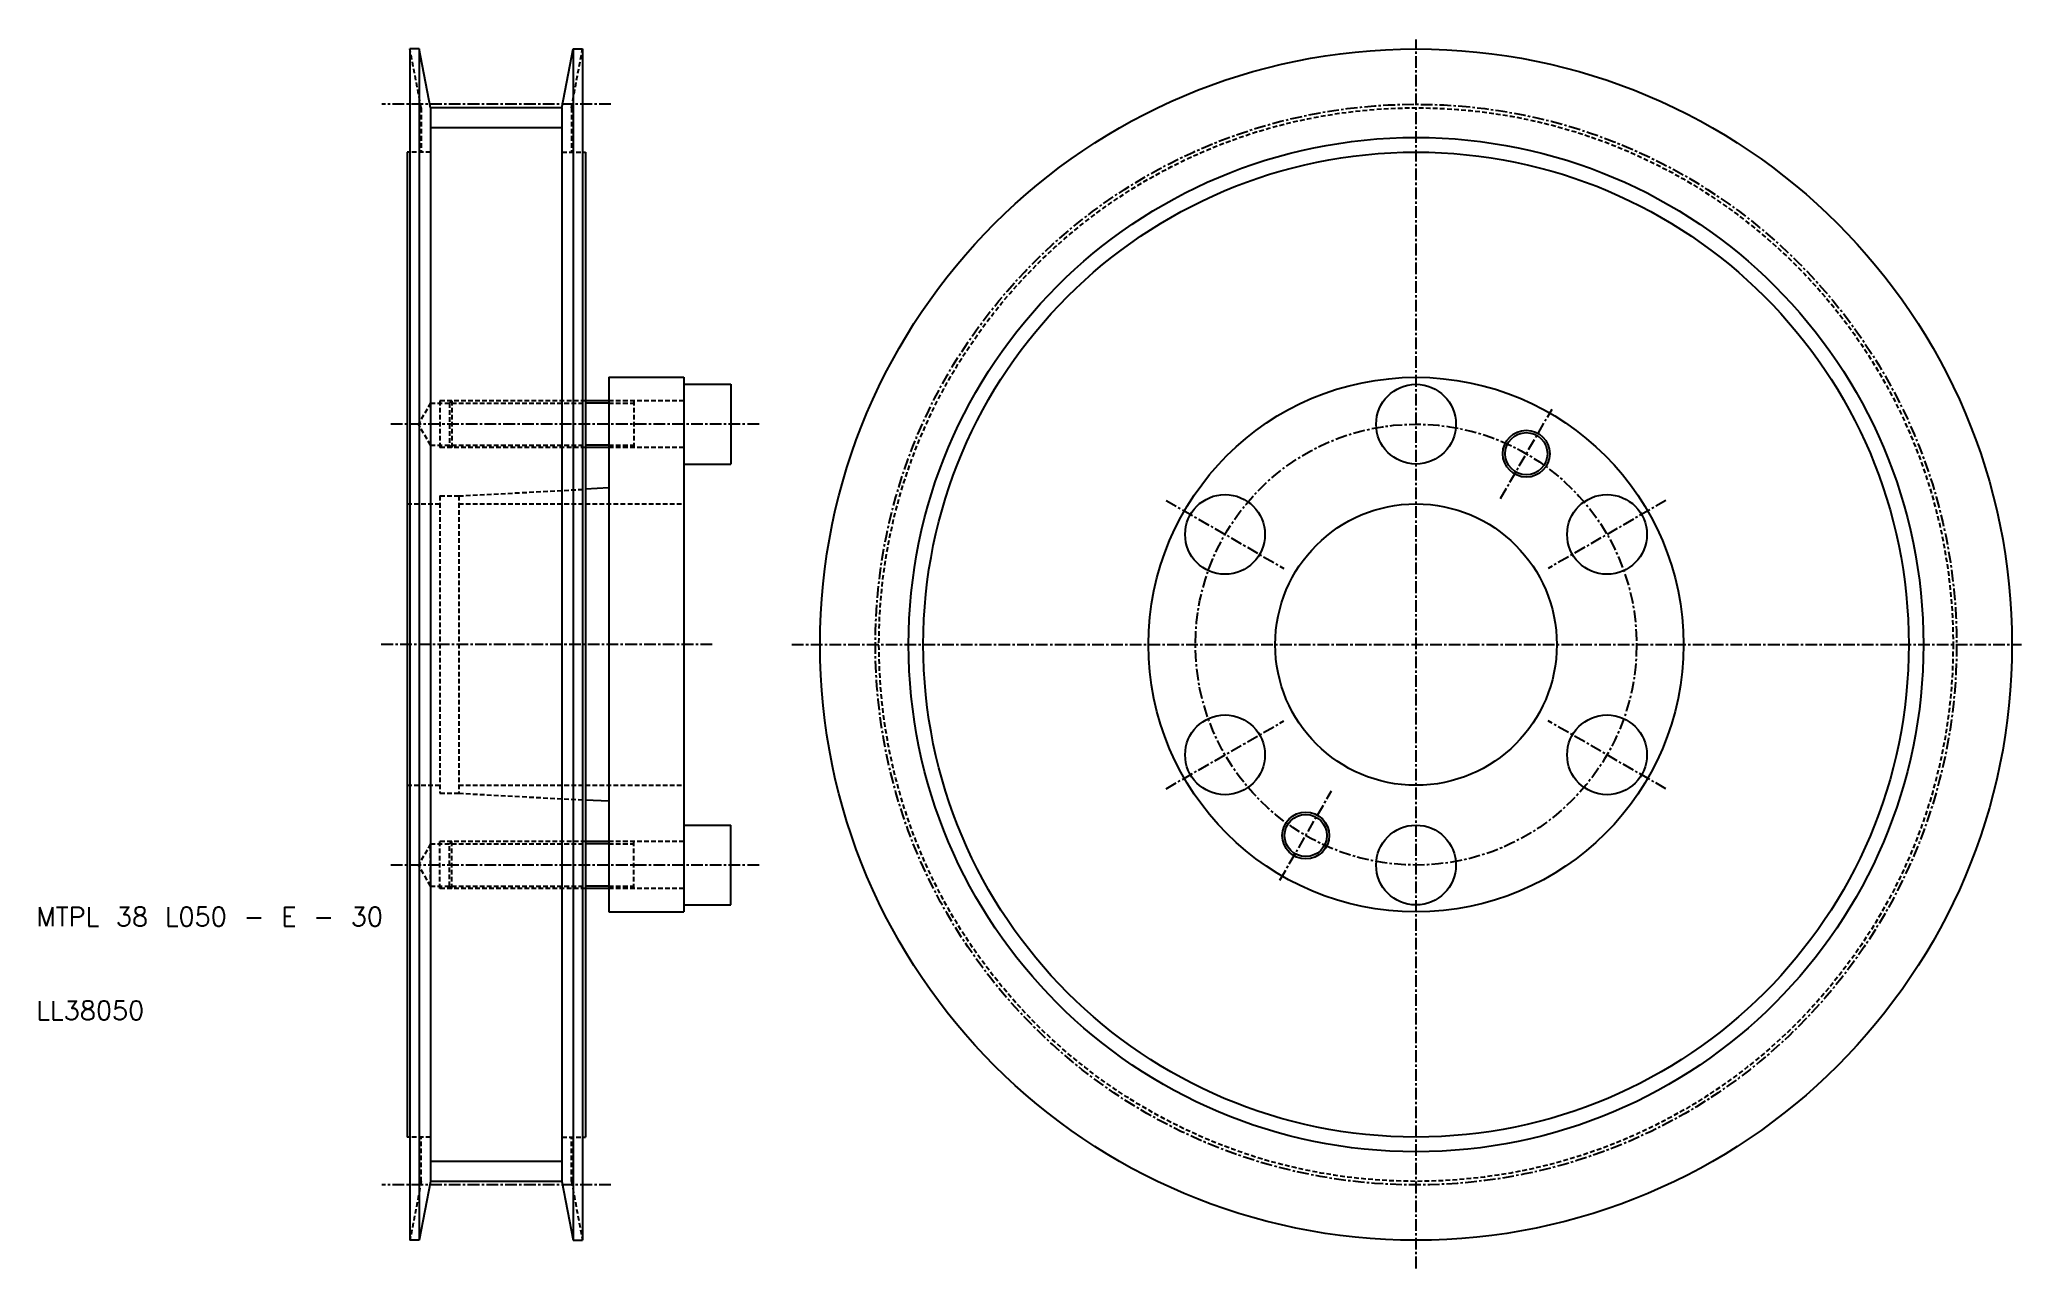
# Model space of a CAD drawing. Extents: x 10 to 221, y -16 to 114.
import ezdxf

# ---------------------------------------------------------------- set-up
doc = ezdxf.new("R2010")
doc.units = 0
doc.linetypes.add('CENTER', pattern=[2, 1.25, -0.25, 0.25, -0.25])
doc.linetypes.add('DASHED', pattern=[0.75, 0.5, -0.25])
doc.layers.get('0').update_dxf_attribs({"linetype": 'CONTINUOUS'})
doc.layers.add('CENTER', color=1, linetype='CENTER')
doc.styles.get("Standard").update_dxf_attribs({"font": 'txt.shx'})

msp = doc.modelspace()

# ---------------------------------------------------------------- linework, layer by layer
at = {"color": 7, "linetype": 'CONTINUOUS'}
for p, q in [((50.8, 113.5), (49.8, 113.5)), ((49.8, 113.5), (49.8, -13.5)), ((52, 107.225), (50.8, 113.5)), ((50.8, 113.5), (50.8, -13.5)), ((66, 107.225), (67.2, 113.5)), ((67.2, 113.5), (68.2, 113.5)), ((67.2, 113.5), (67.2, -13.5)), ((68.2, 113.5), (68.2, -13.5)), ((52, 107.225), (52, -7.225)), ((66, 107.225), (52, 107.225)), ((66, 107.225), (66, -7.225)), ((49.8, 102.5), (49.5, 102.5)), ((49.5, 102.5), (49.5, -2.5)), ((68.2, 102.5), (68.5, 102.5)), ((68.5, 102.5), (68.5, -2.5)), ((71, 78.5), (71, 21.5)), ((71, 78.5), (79, 78.5)), ((79, 78.5), (79, 21.5)), ((79, 77.75), (84, 77.75)), ((84, 77.75), (84, 69.25)), ((71, 76), (68.5, 76)), ((71, 71), (68.5, 71)), ((79, 69.25), (84, 69.25)), ((79, 69.25), (84, 69.25)), ((71, 66.7), (68.5, 66.567187)), ((71, 33.3), (68.5, 33.432812)), ((79, 30.75), (84, 30.75)), ((79, 30.75), (84, 30.75)), ((84, 22.25), (84, 30.75)), ((71, 29), (68.5, 29)), ((71, 24), (68.5, 24)), ((71, 21.5), (79, 21.5)), ((79, 22.25), (84, 22.25)), ((49.8, -2.5), (49.5, -2.5)), ((68.2, -2.5), (68.5, -2.5)), ((52, -7.225), (50.8, -13.5)), ((66, -7.225), (52, -7.225)), ((66, -7.225), (67.2, -13.5)), ((50.8, -13.5), (49.8, -13.5)), ((67.2, -13.5), (68.2, -13.5))]:
    msp.add_line(p, q, dxfattribs=at)
at = {"color": 3, "linetype": 'DASHED'}
for p, q in [((51, 107.225), (49.8, 113.5)), ((67, 107.225), (68.2, 113.5)), ((51, 107.225), (51, 102.5)), ((67, 107.225), (67, 102.5)), ((52, 102.5), (49.8, 102.5)), ((66, 102.5), (68.2, 102.5)), ((52, 75.75), (50.700962, 73.5)), ((52, 75.75), (68.5, 75.75)), ((52, 75.75), (52, 71.25)), ((68.5, 76), (53, 76)), ((53, 76), (53, 71)), ((54.25, 76), (54, 75.75)), ((54, 75.75), (54, 71.25)), ((54.25, 76), (54.25, 71)), ((79, 76), (71, 76)), ((71, 75.75), (73.666667, 75.75)), ((73.666667, 76), (73.666667, 71)), ((52, 71.25), (50.700962, 73.5)), ((52, 71.25), (68.5, 71.25)), ((68.5, 71), (53, 71)), ((54.25, 71), (54, 71.25)), ((71, 71.25), (73.666667, 71.25)), ((79, 71), (71, 71)), ((53, 65.85), (53, 34.15)), ((53, 65.85), (55, 65.85)), ((55, 65.85), (68.5, 66.567187)), ((55, 65.85), (55, 34.15)), ((49.5, 65), (53, 65)), ((55, 65), (79, 65)), ((49.5, 35), (53, 35)), ((53, 34.15), (55, 34.15)), ((55, 35), (79, 35)), ((55, 34.15), (68.5, 33.432812)), ((52, 28.75), (50.700962, 26.5)), ((52, 28.75), (68.5, 28.75)), ((52, 24.25), (52, 28.75)), ((68.5, 29), (53, 29)), ((53, 24), (53, 29)), ((54.25, 29), (54, 28.75)), ((54, 24.25), (54, 28.75)), ((54.25, 24), (54.25, 29)), ((79, 29), (71, 29)), ((71, 28.75), (73.666667, 28.75)), ((73.666667, 24), (73.666667, 29)), ((52, 24.25), (50.700962, 26.5)), ((52, 24.25), (68.5, 24.25)), ((68.5, 24), (53, 24)), ((54.25, 24), (54, 24.25)), ((71, 24.25), (73.666667, 24.25)), ((79, 24), (71, 24)), ((52, -2.5), (49.8, -2.5)), ((51, -7.225), (51, -2.5)), ((66, -2.5), (68.2, -2.5)), ((67, -7.225), (67, -2.5)), ((51, -7.225), (49.8, -13.5)), ((67, -7.225), (68.2, -13.5))]:
    msp.add_line(p, q, dxfattribs=at)
at = {"color": 3, "linetype": 'CONTINUOUS'}
for p, q in [((66, 105.095), (52, 105.095)), ((71, 75.75), (68.5, 75.75)), ((71, 71.25), (68.5, 71.25)), ((71, 28.75), (68.5, 28.75)), ((71, 24.25), (68.5, 24.25)), ((66, -5.095), (52, -5.095))]:
    msp.add_line(p, q, dxfattribs=at)
at = {"color": 7, "linetype": 'CONTINUOUS'}
for centre, radius in [((157, 50), 63.5), ((157, 50), 52.5), ((157, 50), 28.5), ((157, 50), 28.5), ((157, 73.5), 4.25), ((168.75, 70.351597), 2.25), ((136.648403, 61.75), 4.25), ((177.351597, 61.75), 4.25), ((157, 50), 15), ((136.648403, 38.25), 4.25), ((177.351597, 38.25), 4.25), ((145.25, 29.648403), 2.25), ((157, 26.5), 4.25)]:
    msp.add_circle(centre, radius, dxfattribs=at)
at = {"color": 3, "linetype": 'DASHED'}
msp.add_circle((157, 50), 57.225, dxfattribs=at)
at = {"color": 3, "linetype": 'CONTINUOUS'}
for centre, radius in [((157, 50), 54.065), ((168.75, 70.351597), 2.5), ((145.25, 29.648403), 2.5)]:
    msp.add_circle(centre, radius, dxfattribs=at)
at = {"layer": 'CENTER', "color": 1, "linetype": 'CENTER'}
for p, q in [((157, -16.5), (157, 114.5)), ((71.2, 107.605), (46.8, 107.605)), ((166, 65.588457), (171.5, 75.114737)), ((87, 73.5), (47.700962, 73.5)), ((130.369719, 65.375), (142.927087, 58.125)), ((183.630281, 65.375), (171.072913, 58.125)), ((82, 50), (46.5, 50)), ((90.5, 50), (221.5, 50)), ((130.369719, 34.625), (142.927087, 41.875)), ((183.630281, 34.625), (171.072913, 41.875)), ((142.5, 24.885263), (148, 34.411543)), ((87, 26.5), (47.700962, 26.5)), ((71.2, -7.605), (46.8, -7.605))]:
    msp.add_line(p, q, dxfattribs=at)
for radius in [57.605, 23.5]:
    msp.add_circle((157, 50), radius, dxfattribs=at)

# ---------------------------------------------------------------- texts
at = {"color": 7, "linetype": 'CONTINUOUS'}
for s, p in [('MTPL 38 L050 - E - 30', (10, 20)), ('LL38050', (10, 10))]:
    msp.add_text(s, height=2, dxfattribs=at).set_placement(p)

doc.saveas('drawing.dxf')
